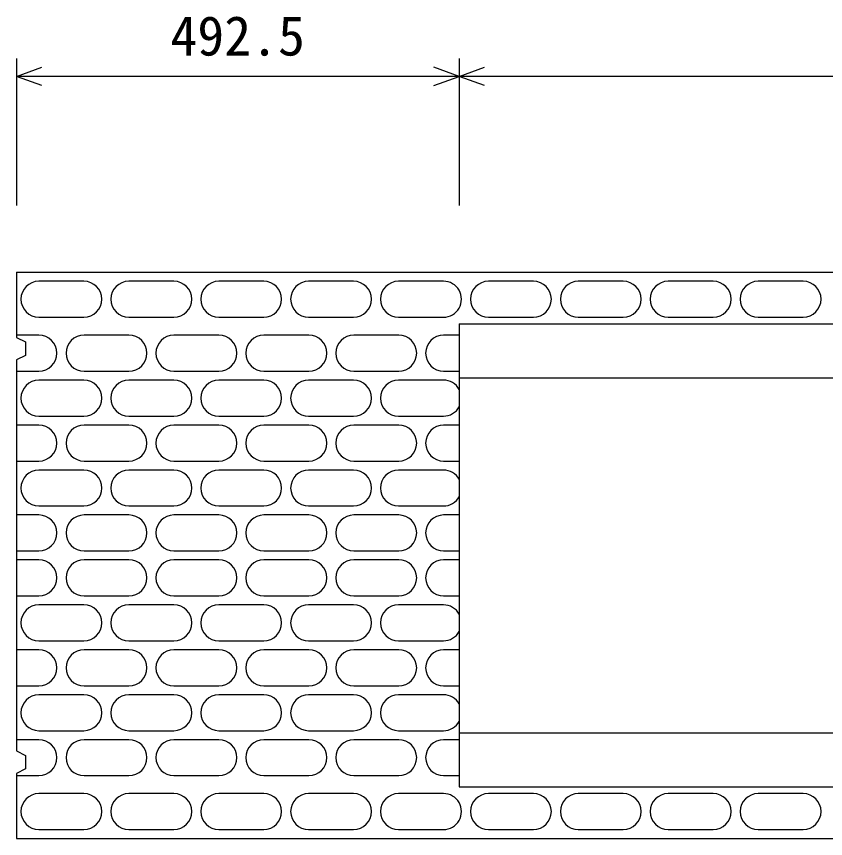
# Model space of a CAD drawing. Units: millimetres, scale not verified. Extents: x -16800 to 16800, y -5940 to 5940.
# Drawn here: x -9813 to -8913, y 2771 to 3686 of the extents above; entities that cross this region are included whole.
import ezdxf
from ezdxf.enums import TextEntityAlignment as Align

# ---------------------------------------------------------------- set-up
doc = ezdxf.new("R2010")
doc.units = ezdxf.units.MM
doc.header["$LTSCALE"] = 20
for name, color, linetype, lineweight in [('0-0_DIM', 7, 'Continuous', 25), ('0-2_HATCH', 6, 'Continuous', 25), ('0-5_OUTLINE', 3, 'Continuous', 25)]:
    doc.layers.add(name, color=color, linetype=linetype, lineweight=lineweight)
doc.styles.add('ＭＳ ゴシック', font='')
doc.styles.get('ＭＳ ゴシック').set_extended_font_data('MS Gothic')

msp = doc.modelspace()

# ---------------------------------------------------------------- linework, layer by layer
at = {"layer": '0-0_DIM'}
for p, q in [((-9813.26, 3638.9), (-9813.26, 3475.14)), ((-9320.76, 3638.9), (-9320.76, 3475.14)), ((-9320.76, 3618.9), (-9813.26, 3618.9)), ((-8305.76, 3618.9), (-9320.76, 3618.9))]:
    msp.add_line(p, q, dxfattribs=at)
for points in [[(-9785.07, 3608.64), (-9813.26, 3618.9), (-9785.07, 3629.16)], [(-9348.95, 3608.64), (-9320.76, 3618.9), (-9348.95, 3629.16)], [(-9292.57, 3608.64), (-9320.76, 3618.9), (-9292.57, 3629.16)]]:
    msp.add_lwpolyline(points, dxfattribs=at)
at = {"layer": '0-2_HATCH'}
for p, q in [((-9738.26, 3390.97), (-9788.26, 3390.97)), ((-9638.26, 3390.97), (-9688.26, 3390.97)), ((-9538.26, 3390.97), (-9588.26, 3390.97)), ((-9438.26, 3390.97), (-9488.26, 3390.97)), ((-9338.26, 3390.97), (-9388.26, 3390.97)), ((-9238.26, 3390.97), (-9288.26, 3390.97)), ((-9138.26, 3390.97), (-9188.26, 3390.97)), ((-9038.26, 3390.97), (-9088.26, 3390.97)), ((-8938.26, 3390.97), (-8988.26, 3390.97)), ((-9788.26, 3350.97), (-9738.26, 3350.97)), ((-9688.26, 3350.97), (-9638.26, 3350.97)), ((-9588.26, 3350.97), (-9538.26, 3350.97)), ((-9488.26, 3350.97), (-9438.26, 3350.97)), ((-9388.26, 3350.97), (-9338.26, 3350.97)), ((-9288.26, 3350.97), (-9238.26, 3350.97)), ((-9188.26, 3350.97), (-9138.26, 3350.97)), ((-9088.26, 3350.97), (-9038.26, 3350.97)), ((-8988.26, 3350.97), (-8938.26, 3350.97)), ((-9788.26, 3330.97), (-9813.26, 3330.97)), ((-9688.07, 3330.97), (-9738.07, 3330.97)), ((-9588.07, 3330.97), (-9638.07, 3330.97)), ((-9488.07, 3330.97), (-9538.07, 3330.97)), ((-9388.07, 3330.97), (-9438.07, 3330.97)), ((-9320.76, 3330.97), (-9338.07, 3330.97)), ((-9813.26, 3290.97), (-9788.26, 3290.97)), ((-9738.07, 3290.97), (-9688.07, 3290.97)), ((-9638.07, 3290.97), (-9588.07, 3290.97)), ((-9538.07, 3290.97), (-9488.07, 3290.97)), ((-9438.07, 3290.97), (-9388.07, 3290.97)), ((-9338.07, 3290.97), (-9320.76, 3290.97)), ((-9738.26, 3280.97), (-9788.26, 3280.97)), ((-9638.26, 3280.97), (-9688.26, 3280.97)), ((-9538.26, 3280.97), (-9588.26, 3280.97)), ((-9438.26, 3280.97), (-9488.26, 3280.97)), ((-9338.26, 3280.97), (-9388.26, 3280.97)), ((-9788.26, 3240.97), (-9738.26, 3240.97)), ((-9688.26, 3240.97), (-9638.26, 3240.97)), ((-9588.26, 3240.97), (-9538.26, 3240.97)), ((-9488.26, 3240.97), (-9438.26, 3240.97)), ((-9388.26, 3240.97), (-9338.26, 3240.97)), ((-9788.26, 3230.97), (-9813.26, 3230.97)), ((-9688.07, 3230.97), (-9738.07, 3230.97)), ((-9588.07, 3230.97), (-9638.07, 3230.97)), ((-9488.07, 3230.97), (-9538.07, 3230.97)), ((-9388.07, 3230.97), (-9438.07, 3230.97)), ((-9320.76, 3230.97), (-9338.07, 3230.97)), ((-9813.26, 3190.97), (-9788.26, 3190.97)), ((-9738.07, 3190.97), (-9688.07, 3190.97)), ((-9638.07, 3190.97), (-9588.07, 3190.97)), ((-9538.07, 3190.97), (-9488.07, 3190.97)), ((-9438.07, 3190.97), (-9388.07, 3190.97)), ((-9338.07, 3190.97), (-9320.76, 3190.97)), ((-9738.26, 3180.97), (-9788.26, 3180.97)), ((-9638.26, 3180.97), (-9688.26, 3180.97)), ((-9538.26, 3180.97), (-9588.26, 3180.97)), ((-9438.26, 3180.97), (-9488.26, 3180.97)), ((-9338.26, 3180.97), (-9388.26, 3180.97)), ((-9788.26, 3140.97), (-9738.26, 3140.97)), ((-9688.26, 3140.97), (-9638.26, 3140.97)), ((-9588.26, 3140.97), (-9538.26, 3140.97)), ((-9488.26, 3140.97), (-9438.26, 3140.97)), ((-9388.26, 3140.97), (-9338.26, 3140.97)), ((-9788.26, 3130.97), (-9813.26, 3130.97)), ((-9688.07, 3130.97), (-9738.07, 3130.97)), ((-9588.07, 3130.97), (-9638.07, 3130.97)), ((-9488.07, 3130.97), (-9538.07, 3130.97)), ((-9388.07, 3130.97), (-9438.07, 3130.97)), ((-9320.76, 3130.97), (-9338.07, 3130.97)), ((-9813.26, 3090.97), (-9788.26, 3090.97)), ((-9738.07, 3090.97), (-9688.07, 3090.97)), ((-9638.07, 3090.97), (-9588.07, 3090.97)), ((-9538.07, 3090.97), (-9488.07, 3090.97)), ((-9438.07, 3090.97), (-9388.07, 3090.97)), ((-9338.07, 3090.97), (-9320.76, 3090.97)), ((-9788.26, 3080.97), (-9813.26, 3080.97)), ((-9688.07, 3080.97), (-9738.07, 3080.97)), ((-9588.07, 3080.97), (-9638.07, 3080.97)), ((-9488.07, 3080.97), (-9538.07, 3080.97)), ((-9388.07, 3080.97), (-9438.07, 3080.97)), ((-9320.76, 3080.97), (-9338.07, 3080.97)), ((-9813.26, 3040.97), (-9788.26, 3040.97)), ((-9738.07, 3040.97), (-9688.07, 3040.97)), ((-9638.07, 3040.97), (-9588.07, 3040.97)), ((-9538.07, 3040.97), (-9488.07, 3040.97)), ((-9438.07, 3040.97), (-9388.07, 3040.97)), ((-9338.07, 3040.97), (-9320.76, 3040.97)), ((-9738.26, 3030.97), (-9788.26, 3030.97)), ((-9638.26, 3030.97), (-9688.26, 3030.97)), ((-9538.26, 3030.97), (-9588.26, 3030.97)), ((-9438.26, 3030.97), (-9488.26, 3030.97)), ((-9338.26, 3030.97), (-9388.26, 3030.97)), ((-9788.26, 2990.97), (-9738.26, 2990.97)), ((-9688.26, 2990.97), (-9638.26, 2990.97)), ((-9588.26, 2990.97), (-9538.26, 2990.97)), ((-9488.26, 2990.97), (-9438.26, 2990.97)), ((-9388.26, 2990.97), (-9338.26, 2990.97)), ((-9788.26, 2980.97), (-9813.26, 2980.97)), ((-9688.07, 2980.97), (-9738.07, 2980.97)), ((-9588.07, 2980.97), (-9638.07, 2980.97)), ((-9488.07, 2980.97), (-9538.07, 2980.97)), ((-9388.07, 2980.97), (-9438.07, 2980.97)), ((-9320.76, 2980.97), (-9338.07, 2980.97)), ((-9813.26, 2940.97), (-9788.26, 2940.97)), ((-9738.07, 2940.97), (-9688.07, 2940.97)), ((-9638.07, 2940.97), (-9588.07, 2940.97)), ((-9538.07, 2940.97), (-9488.07, 2940.97)), ((-9438.07, 2940.97), (-9388.07, 2940.97)), ((-9338.07, 2940.97), (-9320.76, 2940.97)), ((-9738.26, 2930.97), (-9788.26, 2930.97)), ((-9638.26, 2930.97), (-9688.26, 2930.97)), ((-9538.26, 2930.97), (-9588.26, 2930.97)), ((-9438.26, 2930.97), (-9488.26, 2930.97)), ((-9338.26, 2930.97), (-9388.26, 2930.97)), ((-9788.26, 2890.97), (-9738.26, 2890.97)), ((-9688.26, 2890.97), (-9638.26, 2890.97)), ((-9588.26, 2890.97), (-9538.26, 2890.97)), ((-9488.26, 2890.97), (-9438.26, 2890.97)), ((-9388.26, 2890.97), (-9338.26, 2890.97)), ((-9788.26, 2880.97), (-9813.26, 2880.97)), ((-9688.07, 2880.97), (-9738.07, 2880.97)), ((-9588.07, 2880.97), (-9638.07, 2880.97)), ((-9488.07, 2880.97), (-9538.07, 2880.97)), ((-9388.07, 2880.97), (-9438.07, 2880.97)), ((-9320.76, 2880.97), (-9338.07, 2880.97)), ((-9813.26, 2840.97), (-9788.26, 2840.97)), ((-9738.07, 2840.97), (-9688.07, 2840.97)), ((-9638.07, 2840.97), (-9588.07, 2840.97)), ((-9538.07, 2840.97), (-9488.07, 2840.97)), ((-9438.07, 2840.97), (-9388.07, 2840.97)), ((-9338.07, 2840.97), (-9320.76, 2840.97)), ((-9738.26, 2820.97), (-9788.26, 2820.97)), ((-9638.26, 2820.97), (-9688.26, 2820.97)), ((-9538.26, 2820.97), (-9588.26, 2820.97)), ((-9438.26, 2820.97), (-9488.26, 2820.97)), ((-9338.26, 2820.97), (-9388.26, 2820.97)), ((-9238.26, 2820.97), (-9288.26, 2820.97)), ((-9138.26, 2820.97), (-9188.26, 2820.97)), ((-9038.26, 2820.97), (-9088.26, 2820.97)), ((-8938.26, 2820.97), (-8988.26, 2820.97)), ((-9788.26, 2780.97), (-9738.26, 2780.97)), ((-9688.26, 2780.97), (-9638.26, 2780.97)), ((-9588.26, 2780.97), (-9538.26, 2780.97)), ((-9488.26, 2780.97), (-9438.26, 2780.97)), ((-9388.26, 2780.97), (-9338.26, 2780.97)), ((-9288.26, 2780.97), (-9238.26, 2780.97)), ((-9188.26, 2780.97), (-9138.26, 2780.97)), ((-9088.26, 2780.97), (-9038.26, 2780.97)), ((-8988.26, 2780.97), (-8938.26, 2780.97))]:
    msp.add_line(p, q, dxfattribs=at)
for centre, start, end in [((-9788.26, 3370.97), 90, 270), ((-9738.26, 3370.97), 270, 90), ((-9688.26, 3370.97), 90, 270), ((-9638.26, 3370.97), 270, 90), ((-9588.26, 3370.97), 90, 270), ((-9538.26, 3370.97), 270, 90), ((-9488.26, 3370.97), 90, 270), ((-9438.26, 3370.97), 270, 90), ((-9388.26, 3370.97), 90, 270), ((-9338.26, 3370.97), 270, 90.00105), ((-9288.26, 3370.97), 90, 270), ((-9238.26, 3370.97), 270, 90), ((-9188.26, 3370.97), 90, 270), ((-9138.26, 3370.97), 270, 90), ((-9088.26, 3370.97), 90, 270), ((-9038.26, 3370.97), 270, 90), ((-8988.26, 3370.97), 90, 270), ((-8938.26, 3370.97), 270, 90), ((-9788.26, 3310.97), 270, 90), ((-9738.07, 3310.97), 90, 270), ((-9688.07, 3310.97), 270, 90), ((-9638.07, 3310.97), 90, 270), ((-9588.07, 3310.97), 270, 90), ((-9538.07, 3310.97), 90, 270), ((-9488.07, 3310.97), 270, 90), ((-9438.07, 3310.97), 90, 270), ((-9388.07, 3310.97), 270, 90), ((-9338.07, 3310.97), 90, 270), ((-9788.26, 3260.97), 90, 270), ((-9738.26, 3260.97), 270, 90), ((-9688.26, 3260.97), 90, 270), ((-9638.26, 3260.97), 270, 90), ((-9588.26, 3260.97), 90, 270), ((-9538.26, 3260.97), 270, 90), ((-9488.26, 3260.97), 90, 270), ((-9438.26, 3260.97), 270, 90), ((-9388.26, 3260.97), 90, 270), ((-9338.26, 3260.97), 28.95304, 90), ((-9338.26, 3260.97), 270, 331.04696), ((-9788.26, 3210.97), 270, 90), ((-9738.07, 3210.97), 90, 270), ((-9688.07, 3210.97), 270, 90), ((-9638.07, 3210.97), 90, 270), ((-9588.07, 3210.97), 270, 90), ((-9538.07, 3210.97), 90, 270), ((-9488.07, 3210.97), 270, 90), ((-9438.07, 3210.97), 90, 270), ((-9388.07, 3210.97), 270, 90), ((-9338.07, 3210.97), 90, 270), ((-9788.26, 3160.97), 90, 270), ((-9738.26, 3160.97), 270, 90), ((-9688.26, 3160.97), 90, 270), ((-9638.26, 3160.97), 270, 90), ((-9588.26, 3160.97), 90, 270), ((-9538.26, 3160.97), 270, 90), ((-9488.26, 3160.97), 90, 270), ((-9438.26, 3160.97), 270, 90), ((-9388.26, 3160.97), 90, 270), ((-9338.26, 3160.97), 28.95304, 90), ((-9338.26, 3160.97), 270, 331.04928), ((-9788.26, 3110.97), 270, 90), ((-9738.07, 3110.97), 90, 270), ((-9688.07, 3110.97), 270, 90), ((-9638.07, 3110.97), 90, 270), ((-9588.07, 3110.97), 270, 90), ((-9538.07, 3110.97), 90, 270), ((-9488.07, 3110.97), 270, 90), ((-9438.07, 3110.97), 90, 270), ((-9388.07, 3110.97), 270, 90), ((-9338.07, 3110.97), 90, 270), ((-9788.26, 3060.97), 270, 90), ((-9738.07, 3060.97), 90, 270), ((-9688.07, 3060.97), 270, 90), ((-9638.07, 3060.97), 90, 270), ((-9588.07, 3060.97), 270, 90), ((-9538.07, 3060.97), 90, 270), ((-9488.07, 3060.97), 270, 90), ((-9438.07, 3060.97), 90, 270), ((-9388.07, 3060.97), 270, 90), ((-9338.07, 3060.97), 90, 270), ((-9788.26, 3010.97), 90, 270), ((-9738.26, 3010.97), 270, 90), ((-9688.26, 3010.97), 90, 270), ((-9638.26, 3010.97), 270, 90), ((-9588.26, 3010.97), 90, 270), ((-9538.26, 3010.97), 270, 90), ((-9488.26, 3010.97), 90, 270), ((-9438.26, 3010.97), 270, 90), ((-9388.26, 3010.97), 90, 270), ((-9338.26, 3010.97), 28.95304, 90), ((-9338.26, 3010.97), 270, 331.04928), ((-9788.26, 2960.97), 270, 90), ((-9738.07, 2960.97), 90, 270), ((-9688.07, 2960.97), 270, 90), ((-9638.07, 2960.97), 90, 270), ((-9588.07, 2960.97), 270, 90), ((-9538.07, 2960.97), 90, 270), ((-9488.07, 2960.97), 270, 90), ((-9438.07, 2960.97), 90, 270), ((-9388.07, 2960.97), 270, 90), ((-9338.07, 2960.97), 90, 270), ((-9788.26, 2910.97), 90, 270), ((-9738.26, 2910.97), 270, 90), ((-9688.26, 2910.97), 90, 270), ((-9638.26, 2910.97), 270, 90), ((-9588.26, 2910.97), 90, 270), ((-9538.26, 2910.97), 270, 90), ((-9488.26, 2910.97), 90, 270), ((-9438.26, 2910.97), 270, 90), ((-9388.26, 2910.97), 90, 270), ((-9338.26, 2910.97), 28.95304, 90), ((-9338.26, 2910.97), 270, 331.04928), ((-9788.26, 2860.97), 270, 90), ((-9738.07, 2860.97), 90, 270), ((-9688.07, 2860.97), 270, 90), ((-9638.07, 2860.97), 90, 270), ((-9588.07, 2860.97), 270, 90), ((-9538.07, 2860.97), 90, 270), ((-9488.07, 2860.97), 270, 90), ((-9438.07, 2860.97), 90, 270), ((-9388.07, 2860.97), 270, 90), ((-9338.07, 2860.97), 90, 270), ((-9788.26, 2800.97), 90, 270), ((-9738.26, 2800.97), 270, 90), ((-9688.26, 2800.97), 90, 270), ((-9638.26, 2800.97), 270, 90), ((-9588.26, 2800.97), 90, 270), ((-9538.26, 2800.97), 270, 90), ((-9488.26, 2800.97), 90, 270), ((-9438.26, 2800.97), 270, 90), ((-9388.26, 2800.97), 90, 270), ((-9338.26, 2800.97), 270, 90.00105), ((-9288.26, 2800.97), 90, 270), ((-9238.26, 2800.97), 270, 90), ((-9188.26, 2800.97), 90, 270), ((-9138.26, 2800.97), 270, 90), ((-9088.26, 2800.97), 90, 270), ((-9038.26, 2800.97), 270, 90), ((-8988.26, 2800.97), 90, 270), ((-8938.26, 2800.97), 270, 90)]:
    msp.add_arc(centre, 20, start, end, dxfattribs=at)
at = {"layer": '0-5_OUTLINE'}
for p, q in [((-9813.26, 3400.97), (-9813.26, 3328.47)), ((-9813.26, 3400.97), (-7813.26, 3400.97)), ((-9320.76, 3343.47), (-9320.76, 2828.47)), ((-9813.26, 3328.47), (-9803.26, 3323.47)), ((-9803.26, 3323.47), (-9803.26, 3308.47)), ((-9320.76, 3283.47), (-8305.76, 3283.47)), ((-9320.76, 2888.47), (-8305.76, 2888.47)), ((-9320.76, 2828.47), (-8305.76, 2828.47))]:
    msp.add_line(p, q, dxfattribs=at)
for points in [[(-9320.76, 3343.47), (-8305.76, 3343.47), (-8305.76, 2828.47)], [(-9803.26, 3308.47), (-9813.26, 3303.47), (-9813.26, 2868.47), (-9803.26, 2863.47), (-9803.26, 2848.47), (-9813.26, 2843.47), (-9813.26, 2770.97), (-7813.26, 2770.97)]]:
    msp.add_lwpolyline(points, dxfattribs=at)

# ---------------------------------------------------------------- texts
at = {"layer": '0-0_DIM', "style": 'ＭＳ ゴシック'}
msp.add_text('492.5', height=43.99, dxfattribs=at).set_placement((-9642.01, 3628.9), align=Align.BOTTOM_LEFT)

doc.saveas('drawing.dxf')
